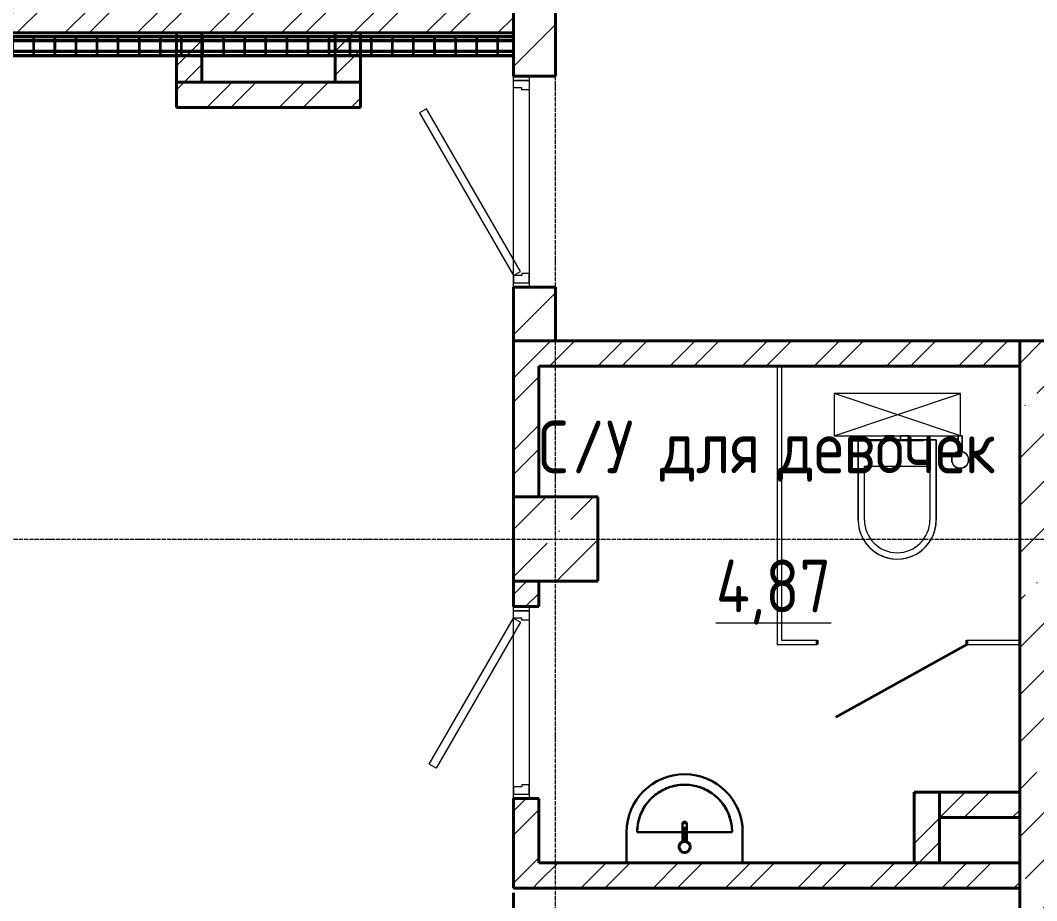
# Model space of a CAD drawing. Header units: millimetres. Extents: x 0 to 351840, y -132678 to 32417.
# Drawn here: x 306795 to 311614, y -37203 to -33028 of the extents above; entities that cross this region are included whole.
import ezdxf

# ---------------------------------------------------------------- set-up
doc = ezdxf.new("R2010")
doc.units = ezdxf.units.MM
for name, pattern in [('BI_линия_сетки', [25, 20, -2.5, 0, -2.5]), ('BI_невидимые', [5, 3, -2]), ('BI_штриховая_ш3_п1_5', [4.5, 3, -1.5])]:
    doc.linetypes.add(name, pattern=pattern)
for name, color, linetype, lineweight in [('Двери', 7, 'Continuous', 18), ('Марки помещений', 7, 'Continuous', 20), ('Несущие колонны', 7, 'Continuous', 18), ('Оси', 7, 'Continuous', 9), ('Перекрытие', 7, 'Continuous', 18), ('Сантехника', 7, 'Continuous', 9), ('Стены внутренние', 7, 'Continuous', 18), ('Стены наружные', 7, 'Continuous', 18), ('Стены несущие', 7, 'Continuous', 18), ('Узлы', 7, 'Continuous', 9)]:
    doc.layers.add(name, color=color, linetype=linetype, lineweight=lineweight)
doc.layers.add('Линии', color=7, linetype='Continuous', lineweight=9, true_color=0x00a600)
doc.layers.add('Линии разделители', color=4, linetype='BI_штриховая_ш3_п1_5', lineweight=40, true_color=0x00ffff)
doc.styles.add('GOST Common_1', font='GOST Common.ttf', dxfattribs={"width": 0.9, "height": 250})
pattern_1 = [(45, (2e-10, 1e-10), (-171.074, 171.074), []), (45, (114.05, 1e-10), (-171.074, 171.074), [])]

# ---------------------------------------------------------------- blocks, each defined once
blk = doc.blocks.new('*U76')
at = {"color": 0, "linetype": 'ByBlock', "lineweight": -2}
for p, q in [((190, 47.5), (187, 47.5)), ((2759.1, 47.5), (187, 47.5)), ((187, 42.5), (187, 47.5)), ((187, 42.5), (190, 42.5)), ((187, 22.5), (187, 27.5)), ((187.5, 42.5), (187.5, 41.5)), ((187.5, 41.5), (187.5, 40)), ((187.5, 40), (187.5, 37.5)), ((187.5, 37.5), (187.5, -37.5)), ((289.8, 47.5), (190, 47.5)), ((190, 42.5), (289.8, 42.5)), ((192.5, 41.5), (192.5, 42.5)), ((192.5, 40), (192.5, 41.5)), ((192.5, 37.5), (192.5, 40)), ((192.5, -37.5), (192.5, 37.5)), ((192.5, 27.5), (287.3, 27.5)), ((287.3, 22.5), (192.5, 22.5)), ((287.3, 42.5), (2759.1, 42.5)), ((287.3, 42.5), (287.3, 41.5)), ((287.3, 41.5), (287.3, 40)), ((287.3, 40), (287.3, 37.5)), ((287.3, 37.5), (287.3, -37.5)), ((292.3, 41.5), (292.3, 42.5)), ((292.3, 40), (292.3, 41.5)), ((292.3, 37.5), (292.3, 40)), ((292.3, -37.5), (292.3, 37.5)), ((2759.1, 27.5), (292.3, 27.5)), ((292.3, 22.5), (2759.1, 22.5)), ((387.3, 42.5), (387.3, 41.5)), ((387.3, 41.5), (387.3, 40)), ((387.3, 40), (387.3, 37.5)), ((387.3, 37.5), (387.3, -37.5)), ((392.3, 41.5), (392.3, 42.5)), ((392.3, 40), (392.3, 41.5)), ((392.3, 37.5), (392.3, 40)), ((392.3, -37.5), (392.3, 37.5)), ((487.3, 42.5), (487.3, 41.5)), ((487.3, 41.5), (487.3, 40)), ((487.3, 40), (487.3, 37.5)), ((487.3, 37.5), (487.3, -37.5)), ((492.3, 41.5), (492.3, 42.5)), ((492.3, 40), (492.3, 41.5)), ((492.3, 37.5), (492.3, 40)), ((492.3, -37.5), (492.3, 37.5)), ((587.3, 42.5), (587.3, 41.5)), ((587.3, 41.5), (587.3, 40)), ((587.3, 40), (587.3, 37.5)), ((587.3, 37.5), (587.3, -37.5)), ((592.3, 41.5), (592.3, 42.5)), ((592.3, 40), (592.3, 41.5)), ((592.3, 37.5), (592.3, 40)), ((592.3, -37.5), (592.3, 37.5)), ((687.3, 42.5), (687.3, 41.5)), ((687.3, 41.5), (687.3, 40)), ((687.3, 40), (687.3, 37.5)), ((687.3, 37.5), (687.3, -37.5)), ((692.3, 41.5), (692.3, 42.5)), ((692.3, 40), (692.3, 41.5)), ((692.3, 37.5), (692.3, 40)), ((692.3, -37.5), (692.3, 37.5)), ((787.3, 42.5), (787.3, 41.5)), ((787.3, 41.5), (787.3, 40)), ((787.3, 40), (787.3, 37.5)), ((787.3, 37.5), (787.3, -37.5)), ((792.3, 41.5), (792.3, 42.5)), ((792.3, 40), (792.3, 41.5)), ((792.3, 37.5), (792.3, 40)), ((792.3, -37.5), (792.3, 37.5)), ((887.3, 42.5), (887.3, 41.5)), ((887.3, 41.5), (887.3, 40)), ((887.3, 40), (887.3, 37.5)), ((887.3, 37.5), (887.3, -37.5)), ((892.3, 41.5), (892.3, 42.5)), ((892.3, 40), (892.3, 41.5)), ((892.3, 37.5), (892.3, 40)), ((892.3, -37.5), (892.3, 37.5)), ((987.3, 42.5), (987.3, 41.5)), ((987.3, 41.5), (987.3, 40)), ((987.3, 40), (987.3, 37.5)), ((987.3, 37.5), (987.3, -37.5)), ((992.3, 41.5), (992.3, 42.5)), ((992.3, 40), (992.3, 41.5)), ((992.3, 37.5), (992.3, 40)), ((992.3, -37.5), (992.3, 37.5)), ((1087.3, 42.5), (1087.3, 41.5)), ((1087.3, 41.5), (1087.3, 40)), ((1087.3, 40), (1087.3, 37.5)), ((1087.3, 37.5), (1087.3, -37.5)), ((1092.3, 41.5), (1092.3, 42.5)), ((1092.3, 40), (1092.3, 41.5)), ((1092.3, 37.5), (1092.3, 40)), ((1092.3, -37.5), (1092.3, 37.5)), ((1187.3, 42.5), (1187.3, 41.5)), ((1187.3, 41.5), (1187.3, 40)), ((1187.3, 40), (1187.3, 37.5)), ((1187.3, 37.5), (1187.3, -37.5)), ((1192.3, 41.5), (1192.3, 42.5)), ((1192.3, 40), (1192.3, 41.5)), ((1192.3, 37.5), (1192.3, 40)), ((1192.3, -37.5), (1192.3, 37.5)), ((1287.3, 42.5), (1287.3, 41.5)), ((1287.3, 41.5), (1287.3, 40)), ((1287.3, 40), (1287.3, 37.5)), ((1287.3, 37.5), (1287.3, -37.5)), ((1292.3, 41.5), (1292.3, 42.5)), ((1292.3, 40), (1292.3, 41.5)), ((1292.3, 37.5), (1292.3, 40)), ((1292.3, -37.5), (1292.3, 37.5)), ((1387.3, 42.5), (1387.3, 41.5)), ((1387.3, 41.5), (1387.3, 40)), ((1387.3, 40), (1387.3, 37.5)), ((1387.3, 37.5), (1387.3, -37.5)), ((1392.3, 41.5), (1392.3, 42.5)), ((1392.3, 40), (1392.3, 41.5)), ((1392.3, 37.5), (1392.3, 40)), ((1392.3, -37.5), (1392.3, 37.5)), ((1487.3, 42.5), (1487.3, 41.5)), ((1487.3, 41.5), (1487.3, 40)), ((1487.3, 40), (1487.3, 37.5)), ((1487.3, 37.5), (1487.3, -37.5)), ((1492.3, 41.5), (1492.3, 42.5)), ((1492.3, 40), (1492.3, 41.5)), ((1492.3, 37.5), (1492.3, 40)), ((1492.3, -37.5), (1492.3, 37.5)), ((1587.3, 42.5), (1587.3, 41.5)), ((1587.3, 41.5), (1587.3, 40)), ((1587.3, 40), (1587.3, 37.5)), ((1587.3, 37.5), (1587.3, -37.5)), ((1592.3, 41.5), (1592.3, 42.5)), ((1592.3, 40), (1592.3, 41.5)), ((1592.3, 37.5), (1592.3, 40)), ((1592.3, -37.5), (1592.3, 37.5)), ((1687.3, 42.5), (1687.3, 41.5)), ((1687.3, 41.5), (1687.3, 40)), ((1687.3, 40), (1687.3, 37.5)), ((1687.3, 37.5), (1687.3, -37.5)), ((1692.3, 41.5), (1692.3, 42.5)), ((1692.3, 40), (1692.3, 41.5)), ((1692.3, 37.5), (1692.3, 40)), ((1692.3, -37.5), (1692.3, 37.5)), ((1787.3, 42.5), (1787.3, 41.5)), ((1787.3, 41.5), (1787.3, 40)), ((1787.3, 40), (1787.3, 37.5)), ((1787.3, 37.5), (1787.3, -37.5)), ((1792.3, 41.5), (1792.3, 42.5)), ((1792.3, 40), (1792.3, 41.5)), ((1792.3, 37.5), (1792.3, 40)), ((1792.3, -37.5), (1792.3, 37.5)), ((1887.3, 42.5), (1887.3, 41.5)), ((1887.3, 41.5), (1887.3, 40)), ((1887.3, 40), (1887.3, 37.5)), ((1887.3, 37.5), (1887.3, -37.5)), ((1892.3, 41.5), (1892.3, 42.5)), ((1892.3, 40), (1892.3, 41.5)), ((1892.3, 37.5), (1892.3, 40)), ((1892.3, -37.5), (1892.3, 37.5)), ((1987.3, 42.5), (1987.3, 41.5)), ((1987.3, 41.5), (1987.3, 40)), ((1987.3, 40), (1987.3, 37.5)), ((1987.3, 37.5), (1987.3, -37.5)), ((1992.3, 41.5), (1992.3, 42.5)), ((1992.3, 40), (1992.3, 41.5)), ((1992.3, 37.5), (1992.3, 40)), ((1992.3, -37.5), (1992.3, 37.5)), ((2087.3, 42.5), (2087.3, 41.5)), ((2087.3, 41.5), (2087.3, 40)), ((2087.3, 40), (2087.3, 37.5)), ((2087.3, 37.5), (2087.3, -37.5)), ((2092.3, 41.5), (2092.3, 42.5)), ((2092.3, 40), (2092.3, 41.5)), ((2092.3, 37.5), (2092.3, 40)), ((2092.3, -37.5), (2092.3, 37.5)), ((2187.3, 42.5), (2187.3, 41.5)), ((2187.3, 41.5), (2187.3, 40)), ((2187.3, 40), (2187.3, 37.5)), ((2187.3, 37.5), (2187.3, -37.5)), ((2192.3, 41.5), (2192.3, 42.5)), ((2192.3, 40), (2192.3, 41.5)), ((2192.3, 37.5), (2192.3, 40)), ((2192.3, -37.5), (2192.3, 37.5)), ((2287.3, 42.5), (2287.3, 41.5)), ((2287.3, 41.5), (2287.3, 40)), ((2287.3, 40), (2287.3, 37.5)), ((2287.3, 37.5), (2287.3, -37.5)), ((2292.3, 41.5), (2292.3, 42.5)), ((2292.3, 40), (2292.3, 41.5)), ((2292.3, 37.5), (2292.3, 40)), ((2292.3, -37.5), (2292.3, 37.5)), ((2387.3, 42.5), (2387.3, 41.5)), ((2387.3, 41.5), (2387.3, 40)), ((2387.3, 40), (2387.3, 37.5)), ((2387.3, 37.5), (2387.3, -37.5)), ((2392.3, 41.5), (2392.3, 42.5)), ((2392.3, 40), (2392.3, 41.5)), ((2392.3, 37.5), (2392.3, 40)), ((2392.3, -37.5), (2392.3, 37.5)), ((2487.3, 42.5), (2487.3, 41.5)), ((2487.3, 41.5), (2487.3, 40)), ((2487.3, 40), (2487.3, 37.5)), ((2487.3, 37.5), (2487.3, -37.5)), ((2492.3, 41.5), (2492.3, 42.5)), ((2492.3, 40), (2492.3, 41.5)), ((2492.3, 37.5), (2492.3, 40)), ((2492.3, -37.5), (2492.3, 37.5)), ((2587.3, 42.5), (2587.3, 41.5)), ((2587.3, 41.5), (2587.3, 40)), ((2587.3, 40), (2587.3, 37.5)), ((2587.3, 37.5), (2587.3, -37.5)), ((2592.3, 41.5), (2592.3, 42.5)), ((2592.3, 40), (2592.3, 41.5)), ((2592.3, 37.5), (2592.3, 40)), ((2592.3, -37.5), (2592.3, 37.5)), ((2687.3, 42.5), (2687.3, 41.5)), ((2687.3, 41.5), (2687.3, 40)), ((2687.3, 40), (2687.3, 37.5)), ((2687.3, 37.5), (2687.3, -37.5)), ((2692.3, 41.5), (2692.3, 42.5)), ((2692.3, 40), (2692.3, 41.5)), ((2692.3, 37.5), (2692.3, 40)), ((2692.3, -37.5), (2692.3, 37.5)), ((2759.1, 47.5), (2756.1, 47.5)), ((2759.1, 42.5), (2759.1, 47.5)), ((2759.1, 22.5), (2759.1, 27.5)), ((187.5, -22.5), (187, -22.5)), ((187, -27.5), (187, -22.5)), ((187, -27.5), (187.5, -27.5)), ((190, -42.5), (187, -42.5)), ((187, -47.5), (187, -42.5)), ((187, -47.5), (2759.1, -47.5)), ((187, -47.5), (190, -47.5)), ((187.5, -37.5), (187.5, -40)), ((187.5, -40), (187.5, -41.5)), ((187.5, -41.5), (187.5, -42.5)), ((289.8, -42.5), (190, -42.5)), ((190, -47.5), (289.8, -47.5)), ((192.5, -22.5), (287.3, -22.5)), ((287.3, -27.5), (192.5, -27.5)), ((192.5, -40), (192.5, -37.5)), ((192.5, -41.5), (192.5, -40)), ((192.5, -42.5), (192.5, -41.5)), ((287.3, -37.5), (287.3, -40)), ((287.3, -40), (287.3, -41.5)), ((287.3, -41.5), (287.3, -42.5)), ((2759.1, -42.5), (287.3, -42.5)), ((2759.1, -22.5), (292.3, -22.5)), ((292.3, -27.5), (2759.1, -27.5)), ((292.3, -40), (292.3, -37.5)), ((292.3, -41.5), (292.3, -40)), ((292.3, -42.5), (292.3, -41.5)), ((387.3, -37.5), (387.3, -40)), ((387.3, -40), (387.3, -41.5)), ((387.3, -41.5), (387.3, -42.5)), ((392.3, -40), (392.3, -37.5)), ((392.3, -41.5), (392.3, -40)), ((392.3, -42.5), (392.3, -41.5)), ((487.3, -37.5), (487.3, -40)), ((487.3, -40), (487.3, -41.5)), ((487.3, -41.5), (487.3, -42.5)), ((492.3, -40), (492.3, -37.5)), ((492.3, -41.5), (492.3, -40)), ((492.3, -42.5), (492.3, -41.5)), ((587.3, -37.5), (587.3, -40)), ((587.3, -40), (587.3, -41.5)), ((587.3, -41.5), (587.3, -42.5)), ((592.3, -40), (592.3, -37.5)), ((592.3, -41.5), (592.3, -40)), ((592.3, -42.5), (592.3, -41.5)), ((687.3, -37.5), (687.3, -40)), ((687.3, -40), (687.3, -41.5)), ((687.3, -41.5), (687.3, -42.5)), ((692.3, -40), (692.3, -37.5)), ((692.3, -41.5), (692.3, -40)), ((692.3, -42.5), (692.3, -41.5)), ((787.3, -37.5), (787.3, -40)), ((787.3, -40), (787.3, -41.5)), ((787.3, -41.5), (787.3, -42.5)), ((792.3, -40), (792.3, -37.5)), ((792.3, -41.5), (792.3, -40)), ((792.3, -42.5), (792.3, -41.5)), ((887.3, -37.5), (887.3, -40)), ((887.3, -40), (887.3, -41.5)), ((887.3, -41.5), (887.3, -42.5)), ((892.3, -40), (892.3, -37.5)), ((892.3, -41.5), (892.3, -40)), ((892.3, -42.5), (892.3, -41.5)), ((987.3, -37.5), (987.3, -40)), ((987.3, -40), (987.3, -41.5)), ((987.3, -41.5), (987.3, -42.5)), ((992.3, -40), (992.3, -37.5)), ((992.3, -41.5), (992.3, -40)), ((992.3, -42.5), (992.3, -41.5)), ((1087.3, -37.5), (1087.3, -40)), ((1087.3, -40), (1087.3, -41.5)), ((1087.3, -41.5), (1087.3, -42.5)), ((1092.3, -40), (1092.3, -37.5)), ((1092.3, -41.5), (1092.3, -40)), ((1092.3, -42.5), (1092.3, -41.5)), ((1187.3, -37.5), (1187.3, -40)), ((1187.3, -40), (1187.3, -41.5)), ((1187.3, -41.5), (1187.3, -42.5)), ((1192.3, -40), (1192.3, -37.5)), ((1192.3, -41.5), (1192.3, -40)), ((1192.3, -42.5), (1192.3, -41.5)), ((1287.3, -37.5), (1287.3, -40)), ((1287.3, -40), (1287.3, -41.5)), ((1287.3, -41.5), (1287.3, -42.5)), ((1292.3, -40), (1292.3, -37.5)), ((1292.3, -41.5), (1292.3, -40)), ((1292.3, -42.5), (1292.3, -41.5)), ((1387.3, -37.5), (1387.3, -40)), ((1387.3, -40), (1387.3, -41.5)), ((1387.3, -41.5), (1387.3, -42.5)), ((1392.3, -40), (1392.3, -37.5)), ((1392.3, -41.5), (1392.3, -40)), ((1392.3, -42.5), (1392.3, -41.5)), ((1487.3, -37.5), (1487.3, -40)), ((1487.3, -40), (1487.3, -41.5)), ((1487.3, -41.5), (1487.3, -42.5)), ((1492.3, -40), (1492.3, -37.5)), ((1492.3, -41.5), (1492.3, -40)), ((1492.3, -42.5), (1492.3, -41.5)), ((1587.3, -37.5), (1587.3, -40)), ((1587.3, -40), (1587.3, -41.5)), ((1587.3, -41.5), (1587.3, -42.5)), ((1592.3, -40), (1592.3, -37.5)), ((1592.3, -41.5), (1592.3, -40)), ((1592.3, -42.5), (1592.3, -41.5)), ((1687.3, -37.5), (1687.3, -40)), ((1687.3, -40), (1687.3, -41.5)), ((1687.3, -41.5), (1687.3, -42.5)), ((1692.3, -40), (1692.3, -37.5)), ((1692.3, -41.5), (1692.3, -40)), ((1692.3, -42.5), (1692.3, -41.5)), ((1787.3, -37.5), (1787.3, -40)), ((1787.3, -40), (1787.3, -41.5)), ((1787.3, -41.5), (1787.3, -42.5)), ((1792.3, -40), (1792.3, -37.5)), ((1792.3, -41.5), (1792.3, -40)), ((1792.3, -42.5), (1792.3, -41.5)), ((1887.3, -37.5), (1887.3, -40)), ((1887.3, -40), (1887.3, -41.5)), ((1887.3, -41.5), (1887.3, -42.5)), ((1892.3, -40), (1892.3, -37.5)), ((1892.3, -41.5), (1892.3, -40)), ((1892.3, -42.5), (1892.3, -41.5)), ((1987.3, -37.5), (1987.3, -40)), ((1987.3, -40), (1987.3, -41.5)), ((1987.3, -41.5), (1987.3, -42.5)), ((1992.3, -40), (1992.3, -37.5)), ((1992.3, -41.5), (1992.3, -40)), ((1992.3, -42.5), (1992.3, -41.5)), ((2087.3, -37.5), (2087.3, -40)), ((2087.3, -40), (2087.3, -41.5)), ((2087.3, -41.5), (2087.3, -42.5)), ((2092.3, -40), (2092.3, -37.5)), ((2092.3, -41.5), (2092.3, -40)), ((2092.3, -42.5), (2092.3, -41.5)), ((2187.3, -37.5), (2187.3, -40)), ((2187.3, -40), (2187.3, -41.5)), ((2187.3, -41.5), (2187.3, -42.5)), ((2192.3, -40), (2192.3, -37.5)), ((2192.3, -41.5), (2192.3, -40)), ((2192.3, -42.5), (2192.3, -41.5)), ((2287.3, -37.5), (2287.3, -40)), ((2287.3, -40), (2287.3, -41.5)), ((2287.3, -41.5), (2287.3, -42.5)), ((2292.3, -40), (2292.3, -37.5)), ((2292.3, -41.5), (2292.3, -40)), ((2292.3, -42.5), (2292.3, -41.5)), ((2387.3, -37.5), (2387.3, -40)), ((2387.3, -40), (2387.3, -41.5)), ((2387.3, -41.5), (2387.3, -42.5)), ((2392.3, -40), (2392.3, -37.5)), ((2392.3, -41.5), (2392.3, -40)), ((2392.3, -42.5), (2392.3, -41.5)), ((2487.3, -37.5), (2487.3, -40)), ((2487.3, -40), (2487.3, -41.5)), ((2487.3, -41.5), (2487.3, -42.5)), ((2492.3, -40), (2492.3, -37.5)), ((2492.3, -41.5), (2492.3, -40)), ((2492.3, -42.5), (2492.3, -41.5)), ((2587.3, -37.5), (2587.3, -40)), ((2587.3, -40), (2587.3, -41.5)), ((2587.3, -41.5), (2587.3, -42.5)), ((2592.3, -40), (2592.3, -37.5)), ((2592.3, -41.5), (2592.3, -40)), ((2592.3, -42.5), (2592.3, -41.5)), ((2687.3, -37.5), (2687.3, -40)), ((2687.3, -40), (2687.3, -41.5)), ((2687.3, -41.5), (2687.3, -42.5)), ((2692.3, -40), (2692.3, -37.5)), ((2692.3, -41.5), (2692.3, -40)), ((2692.3, -42.5), (2692.3, -41.5)), ((2756.1, -47.5), (2759.1, -47.5)), ((2759.1, -27.5), (2759.1, -22.5)), ((2759.1, -47.5), (2759.1, -42.5))]:
    blk.add_line(p, q, dxfattribs=at)
for centre, start, end in [((190, 40), 180, 0), ((289.8, 40), 180, 0), ((389.8, 40), 180, 0), ((489.8, 40), 180, 0), ((589.8, 40), 180, 0), ((689.8, 40), 180, 0), ((789.8, 40), 180, 0), ((889.8, 40), 180, 0), ((989.8, 40), 180, 0), ((1089.8, 40), 180, 0), ((1189.8, 40), 180, 0), ((1289.8, 40), 180, 0), ((1389.8, 40), 180, 0), ((1489.8, 40), 180, 0), ((1589.8, 40), 180, 0), ((1689.8, 40), 180, 0), ((1789.8, 40), 180, 0), ((1889.8, 40), 180, 0), ((1989.8, 40), 180, 0), ((2089.8, 40), 180, 0), ((2189.8, 40), 180, 0), ((2289.8, 40), 180, 0), ((2389.8, 40), 180, 0), ((2489.8, 40), 180, 0), ((2589.8, 40), 180, 0), ((2689.8, 40), 180, 0), ((190, -40), 0, 180), ((289.8, -40), 0, 180), ((389.8, -40), 0, 180), ((489.8, -40), 0, 180), ((589.8, -40), 0, 180), ((689.8, -40), 0, 180), ((789.8, -40), 0, 180), ((889.8, -40), 0, 180), ((989.8, -40), 0, 180), ((1089.8, -40), 0, 180), ((1189.8, -40), 0, 180), ((1289.8, -40), 0, 180), ((1389.8, -40), 0, 180), ((1489.8, -40), 0, 180), ((1589.8, -40), 0, 180), ((1689.8, -40), 0, 180), ((1789.8, -40), 0, 180), ((1889.8, -40), 0, 180), ((1989.8, -40), 0, 180), ((2089.8, -40), 0, 180), ((2189.8, -40), 0, 180), ((2289.8, -40), 0, 180), ((2389.8, -40), 0, 180), ((2489.8, -40), 0, 180), ((2589.8, -40), 0, 180), ((2689.8, -40), 0, 180)]:
    blk.add_arc(centre, 2.5, start, end, dxfattribs=at)
blk = doc.blocks.new('_временные_конструкции_колонны_монолитные_прямоугольная - _временная_конструкция_колонна_400x400-V16-01 Этаж__0_000___Отделочный_')
at = {"layer": 'Несущие колонны', "lineweight": 9}
h = blk.add_hatch(dxfattribs=at)
h.set_pattern_fill('FP_18', color=9, style=0, pattern_type=2)
h.set_pattern_definition([(45, (-9900, -13900), (84.1895, 308.696), [396.875, -79.375, 3.353, -76.022])])
h.paths.add_polyline_path([(200, -200), (200, 200), (-200, 200), (-200, -200)])
at = {"layer": 'Несущие колонны', "color": 9, "lineweight": 40}
for p, q in [((200, 200), (-200, 200)), ((-200, 200), (-200, -200)), ((200, -200), (200, 200)), ((-200, -200), (200, -200))]:
    blk.add_line(p, q, dxfattribs=at)
blk = doc.blocks.new('_Двери_Металлические_Однопольная_Техническая_1_3_4_8 - _дверь_ДМВ_2200-1010_П Д-4-5651566-01 Этаж__0_000___Отделочный_')
at = {"layer": 'Двери', "color": 9, "lineweight": 9}
for p, q in [((450.8, 545), (-320, 100)), ((470, 511.7), (450.8, 545)), ((-300.8, 66.7), (470, 511.7)), ((-355, 100), (-355, 25)), ((-320, 100), (-355, 100)), ((-320, 100), (-300.8, 66.7)), ((-320, 60), (-320, 100)), ((570, 100), (605, 100)), ((570, 60), (570, 100)), ((605, 100), (605, 25)), ((-310, 60), (-320, 60)), ((-310, 25), (-310, 60)), ((560, 60), (570, 60)), ((560, 25), (560, 60)), ((-355, 25), (-310, 25)), ((605, 25), (560, 25))]:
    blk.add_line(p, q, dxfattribs=at)
at = {"layer": 'Двери', "color": 9, "linetype": 'BI_невидимые', "lineweight": 9}
for p, q in [((-375, 25), (-375, 100)), ((-375, 100), (-355, 100)), ((-375, 25), (-375, 100)), ((-375, 100), (-355, 100)), ((-355, 100), (-355, 25)), ((-355, 100), (-355, 25)), ((605, 25), (605, 100)), ((605, 100), (625, 100)), ((605, 25), (605, 100)), ((605, 100), (625, 100)), ((625, 100), (625, 25)), ((625, 100), (625, 25)), ((-355, 25), (-375, 25)), ((-355, 25), (-375, 25)), ((625, 25), (605, 25)), ((625, 25), (605, 25))]:
    blk.add_line(p, q, dxfattribs=at)
blk = doc.blocks.new('_сантехника_2D_унитаз с инсталляцией - _сантехника_2D_унитаз с инсталляцией-5727818-01 Этаж__0_000___Отделочный_')
at = {"layer": 'Сантехника', "color": 9}
for p, q in [((300, 200), (-300, 200)), ((-300, 200), (-300, 0)), ((300, 200), (-300, 0)), ((-300, 200), (300, 0)), ((-15.3, 219.6), (-56.3, 219.6)), ((-56.3, 219.6), (-56.3, 200)), ((-56.3, 200), (-15.3, 200)), ((-15.3, 200), (-15.3, 219.6)), ((57.7, 219.6), (16.7, 219.6)), ((16.7, 219.6), (16.7, 200)), ((16.7, 200), (57.7, 200)), ((57.7, 200), (57.7, 219.6)), ((300, 0), (300, 200)), ((-300, 0), (300, 0))]:
    blk.add_line(p, q, dxfattribs=at)
at = {"layer": 'Узлы', "color": 9}
for p, q in [((-184.3, 219.6), (-184.3, 599.8)), ((-184.3, 599.8), (-184.3, 219.6)), ((-154.2, 344.5), (-154.2, 599.7)), ((155.9, 599.7), (155.9, 344.5)), ((185.9, 599.8), (185.9, 219.6)), ((185.9, 219.6), (185.9, 599.8)), ((155.9, 344.5), (-154.2, 344.5)), ((-307.7, 275.8), (-307.7, 200)), ((-307.7, 200), (-307.7, 274.5)), ((-307.7, 274.5), (-287.8, 274.5)), ((-287.8, 200), (-287.8, 275.7)), ((-287.8, 274.5), (-287.8, 200)), ((-307.7, 200), (-287.8, 200)), ((185.9, 219.6), (-184.3, 219.6)), ((-184.3, 219.6), (185.9, 219.6)), ((-122.3, 224.8), (123.7, 224.8)), ((-122.3, 219.6), (-122.3, 224.8)), ((-56.3, 219.6), (-56.3, 200)), ((-15.3, 219.6), (-15.3, 200)), ((16.7, 219.6), (16.7, 200)), ((57.7, 219.6), (57.7, 200)), ((123.7, 224.8), (123.7, 219.6))]:
    blk.add_line(p, q, dxfattribs=at)
blk.add_circle((-297.7, 314.5), 40, dxfattribs=at)
for centre, radius, start, end in [((0.8, 599.8), 185.1, 0, 180), ((0.8, 599.8), 185.1, 360, 180), ((0.9, 599.7), 155.1, 0, 180), ((-297.7, 314.5), 40, 284.3723, 255.4859)]:
    blk.add_arc(centre, radius, start, end, dxfattribs=at)
blk = doc.blocks.new('ADSK_Умывальник_Полукруглый_Керамический_ГОСТ30493-96 - 2-ой величины-5720892-01 Этаж__0_000___Отделочный_')
at = {"layer": 'Сантехника', "color": 9, "lineweight": 30}
for p, q in [((10236.5, 12510), (10236.5, 12365)), ((10501.6, 12510), (10286.5, 12510)), ((10736.5, 12510), (10521.4, 12510)), ((10786.5, 12365), (10786.5, 12510))]:
    blk.add_line(p, q, dxfattribs=at)
at = {"layer": 'Сантехника', "color": 9, "lineweight": 30, "flags": 128}
blk.add_lwpolyline([(10736.5, 12510), (10736.3, 12519), (10735.8, 12528), (10734.9, 12536.9), (10733.6, 12545.8), (10732, 12554.7), (10730.1, 12563.5), (10727.7, 12572.2), (10725.1, 12580.8), (10722.1, 12589.3), (10718.7, 12597.6), (10715.1, 12605.8), (10711.1, 12613.9), (10706.8, 12621.8), (10702.1, 12629.5), (10697.2, 12637), (10692, 12644.4), (10686.5, 12651.5), (10680.7, 12658.4), (10674.6, 12665), (10668.3, 12671.4), (10661.7, 12677.5), (10654.9, 12683.4), (10647.8, 12689), (10640.5, 12694.3), (10633.1, 12699.3), (10625.4, 12704), (10617.5, 12708.4), (10609.5, 12712.5), (10601.4, 12716.3), (10593, 12719.7), (10584.6, 12722.8), (10576, 12725.6), (10567.3, 12728), (10558.6, 12730), (10549.7, 12731.7), (10540.8, 12733.1), (10531.9, 12734.1), (10522.9, 12734.7), (10513.9, 12735), (10504.9, 12734.9), (10495.9, 12734.5), (10487, 12733.7), (10478.1, 12732.5), (10469.2, 12731), (10460.4, 12729.1), (10451.7, 12726.9), (10443, 12724.3), (10434.5, 12721.4), (10426.1, 12718.2), (10417.9, 12714.6), (10409.8, 12710.7), (10401.8, 12706.5), (10394, 12701.9), (10386.5, 12697.1), (10379.1, 12691.9), (10371.9, 12686.5), (10365, 12680.7), (10358.3, 12674.8), (10351.8, 12668.5), (10345.6, 12662), (10339.6, 12655.2), (10334, 12648.2), (10328.6, 12641), (10323.5, 12633.6), (10318.7, 12626), (10314.2, 12618.2), (10310, 12610.2), (10306.2, 12602.1), (10302.7, 12593.8), (10299.5, 12585.4), (10296.7, 12576.8), (10294.2, 12568.2), (10292, 12559.5), (10290.2, 12550.6), (10288.8, 12541.8), (10287.7, 12532.8), (10286.9, 12523.8), (10286.6, 12514.9), (10286.5, 12510)], dxfattribs=at)
at = {"layer": 'Сантехника', "color": 9, "lineweight": 30}
for radius in [275, 225]:
    blk.add_arc((10511.5, 12510), radius, 0, 180, dxfattribs=at)
blk = doc.blocks.new('ADSK_Смеситель_ГОСТ25809-96 - Для умывальника_Однорукояточный-5720882-01 Этаж__0_000___Отделочный_')
at = {"layer": 'Сантехника', "color": 9, "lineweight": 30}
for p, q in [((10501.5, 12550), (10501.5, 12546.1)), ((10501.5, 12546.1), (10501.5, 12523.4)), ((10505.5, 12531), (10505.5, 12510.3)), ((10506.5, 12531), (10505.5, 12531)), ((10506.5, 12531), (10505.5, 12531)), ((10506.5, 12531), (10516.5, 12531)), ((10517.5, 12531), (10516.5, 12531)), ((10517.5, 12531), (10516.5, 12531)), ((10517.5, 12510.3), (10517.5, 12531)), ((10521.5, 12546.1), (10521.5, 12550)), ((10521.5, 12523.4), (10521.5, 12546.1)), ((10501.5, 12523.4), (10501.5, 12465.2)), ((10505.5, 12510.3), (10505.5, 12464.6)), ((10516.5, 12510.2), (10506.5, 12510.2)), ((10517.5, 12464.6), (10517.5, 12510.3)), ((10521.5, 12465.2), (10521.5, 12523.4))]:
    blk.add_line(p, q, dxfattribs=at)
for radius, start, end in [(27.5, 101.0769, 180), (27.5, 161.9777, 180), (27.5, 180, 198.0223), (27.5, 180, 0), (27.5, 143.3128, 156.6887), (24.5, 0, 180), (24.5, 180, 0), (27.5, 101.9774, 135), (24.5, 100.2298, 105), (24.5, 100.2298, 105), (24.5, 75, 79.7702), (24.5, 75, 79.7702), (27.5, 0, 78.9224), (27.5, 45, 78.0233), (27.5, 23.3122, 36.6881), (27.5, 0, 18.0231), (27.5, 341.9769, 0), (27.5, 205.6773, 216.6872), (27.5, 225, 258.0226), (27.5, 263.3116, 276.6875), (27.5, 281.9767, 315), (27.5, 323.3119, 334.3227)]:
    blk.add_arc((10511.5, 12440), radius, start, end, dxfattribs=at)
for start_param, end_param in [(1.570796, 3.141593), (0, 1.570796)]:
    blk.add_ellipse((10511.5, 12550), major_axis=(10, 0), ratio=0.965926, start_param=start_param, end_param=end_param, dxfattribs=at)
for points, knots in [([(10501.5, 12546.1), (10501.5, 12546.3), (10501.5, 12546.6), (10501.6, 12547), (10501.7, 12547.5), (10501.8, 12547.9), (10502, 12548.4), (10502.3, 12548.8), (10502.5, 12549.2), (10502.8, 12549.7), (10503.2, 12550.1), (10503.7, 12550.6), (10504.3, 12551), (10504.9, 12551.4), (10505.6, 12551.8), (10506.5, 12552.3), (10507.7, 12552.7), (10509.3, 12553.1), (10510.6, 12553.2), (10511.5, 12553.2)], [0.5, 0.5, 0.5, 0.5, 0.5208333, 0.5416667, 0.5625, 0.5833333, 0.6041667, 0.625, 0.6458333, 0.6666667, 0.6875, 0.7083333, 0.75, 0.7708333, 0.7916667, 0.8333333, 0.875, 0.9166667, 1, 1, 1, 1]), ([(10511.5, 12553.2), (10512.4, 12553.2), (10513.7, 12553.1), (10515.3, 12552.7), (10516.5, 12552.3), (10517.4, 12551.8), (10518.1, 12551.4), (10518.7, 12551), (10519.5, 12550.4), (10520.1, 12549.8), (10520.5, 12549.2), (10520.7, 12548.8), (10521, 12548.4), (10521.2, 12547.9), (10521.3, 12547.5), (10521.4, 12547), (10521.5, 12546.6), (10521.5, 12546.3), (10521.5, 12546.1)], [0, 0, 0, 0, 0.0833333, 0.125, 0.1666667, 0.2083333, 0.2291667, 0.25, 0.2916667, 0.3333333, 0.3541667, 0.375, 0.3958333, 0.4166667, 0.4375, 0.4583333, 0.4791667, 0.5, 0.5, 0.5, 0.5]), ([(10505.5, 12510.3), (10505.5, 12510.3), (10505.5, 12510.2), (10505.6, 12510.2), (10505.8, 12510.2), (10506.1, 12510.2), (10506.3, 12510.2), (10506.5, 12510.2)], [0, 0, 0, 0, 0.166667, 0.333333, 0.5, 0.666667, 1, 1, 1, 1]), ([(10516.5, 12519.7), (10518, 12520.1), (10519.9, 12520.9), (10521.3, 12522.3), (10521.5, 12523), (10521.5, 12523.4)], [0.1666667, 0.1666667, 0.1666667, 0.1666667, 0.3333333, 0.4166667, 0.5, 0.5, 0.5, 0.5]), ([(10517.5, 12510.7), (10517.5, 12510.7), (10517.5, 12510.7), (10517.4, 12510.7), (10517.2, 12510.8), (10516.9, 12510.8), (10516.7, 12510.8), (10516.5, 12510.8)], [0, 0, 0, 0, 0.166667, 0.333333, 0.5, 0.666667, 1, 1, 1, 1]), ([(10507, 12464.1), (10506.7, 12464), (10506.2, 12463.9), (10505.6, 12463.8), (10505.2, 12463.7), (10505, 12463.6), (10504.9, 12463.6)], [0.13888889, 0.13888889, 0.13888889, 0.13888889, 0.16666667, 0.19444444, 0.20833333, 0.22222222, 0.22222222, 0.22222222, 0.22222222]), ([(10518.2, 12463.6), (10518.1, 12463.6), (10518, 12463.6), (10517.6, 12463.7), (10517, 12463.9), (10516.3, 12464), (10516, 12464.1)], [0.77430556, 0.77430556, 0.77430556, 0.77430556, 0.78298611, 0.79166667, 0.82638889, 0.86111111, 0.86111111, 0.86111111, 0.86111111])]:
    blk.add_open_spline(points, degree=3, knots=knots, dxfattribs=at)
for points in [[(10501.5, 12523.4), (10501.5, 12523), (10501.7, 12522.3), (10502.7, 12521.2), (10504.3, 12520.3), (10505.7, 12519.9), (10506.5, 12519.7)], [(10506.5, 12510.8), (10506.3, 12510.8), (10506, 12510.8), (10505.6, 12510.7), (10505.5, 12510.7), (10505.5, 12510.7)], [(10516.5, 12510.2), (10516.7, 12510.2), (10517, 12510.2), (10517.4, 12510.2), (10517.5, 12510.2), (10517.5, 12510.3)], [(10505.5, 12465), (10505.5, 12465), (10505.5, 12465), (10505.5, 12465)], [(10506.5, 12464.7), (10506.4, 12464.7), (10506.2, 12464.7), (10506, 12464.6), (10505.8, 12464.6), (10505.6, 12464.6), (10505.6, 12464.6), (10505.5, 12464.6)], [(10516.5, 12464.7), (10514.8, 12465), (10511.5, 12465.4), (10508.2, 12465), (10506.5, 12464.7)], [(10517.5, 12464.6), (10517.4, 12464.6), (10517.4, 12464.6), (10517.2, 12464.6), (10517, 12464.6), (10516.8, 12464.7), (10516.6, 12464.7), (10516.5, 12464.7)], [(10517.4, 12465.1), (10517.4, 12465.1), (10517.5, 12465), (10517.5, 12465), (10517.5, 12465)]]:
    blk.add_open_spline(points, degree=3, dxfattribs=at)
blk = doc.blocks.new('_Двери_Металлические_Однопольная_Техническая_1_3_4_8 - _дверь_ДМВ_2200-910_Л Д-7_-7405914-01 Этаж__0_000___Отделочный_')
at = {"layer": 'Двери', "color": 9, "lineweight": 9}
for p, q in [((-187, 426.7), (-167.8, 460)), ((-167.8, 460), (525, 60)), ((505.8, 26.7), (-187, 426.7)), ((-275, 60), (-310, 60)), ((-310, 60), (-310, -15)), ((-275, 20), (-275, 60)), ((525, 60), (505.8, 26.7)), ((525, 60), (560, 60)), ((525, 20), (525, 60)), ((560, 60), (560, -15)), ((-265, 20), (-275, 20)), ((-265, -15), (-265, 20)), ((515, 20), (525, 20)), ((515, -15), (515, 20)), ((-310, -15), (-265, -15)), ((560, -15), (515, -15))]:
    blk.add_line(p, q, dxfattribs=at)
at = {"layer": 'Двери', "color": 9, "linetype": 'BI_невидимые', "lineweight": 9}
for p, q in [((-330, -15), (-330, 60)), ((-330, 60), (-310, 60)), ((-330, -15), (-330, 60)), ((-330, 60), (-310, 60)), ((-310, 60), (-310, -15)), ((-310, 60), (-310, -15)), ((560, -15), (560, 60)), ((560, 60), (580, 60)), ((560, -15), (560, 60)), ((560, 60), (580, 60)), ((580, 60), (580, -15)), ((580, 60), (580, -15)), ((-310, -15), (-330, -15)), ((-310, -15), (-330, -15)), ((580, -15), (560, -15)), ((580, -15), (560, -15))]:
    blk.add_line(p, q, dxfattribs=at)
blk = doc.blocks.new('A$C13a22a9d')
at = {"layer": 'Стены внутренние', "lineweight": 9}
h = blk.add_hatch(dxfattribs=at)
h.set_pattern_fill('FP_35', color=9, style=0, pattern_type=2)
h.set_pattern_definition([(0, (2e-10, 1e-10), (1625.6, 406.4), [67.056, -1152.144, 67.056, -1152.144, -6502.4]), (0, (2e-10, 1e-10), (1625.6, 406.4), [-2438.4, 67.056, -2371.344, 67.056, -1152.144, -2844.8]), (0, (2e-10, 1e-10), (1625.6, 406.4), [-6096, 67.056, -745.744, 67.056, -1964.944]), (120, (609.6, 203.2), (-1164.753, 1204.611), [67.056, -1152.144, 67.056, -1152.144, -6502.4]), (120, (609.6, 203.2), (-1164.753, 1204.611), [-2438.4, 67.056, -2371.344, 67.056, -1152.144, -2844.8]), (120, (609.6, 203.2), (-1164.753, 1204.611), [-6096, 67.056, -745.744, 67.056, -1964.944]), (240, (812.8, 1016), (-460.847, -1611.011), [67.056, -1152.144, 67.056, -1152.144, -6502.4]), (240, (812.8, 1016), (-460.847, -1611.011), [-2438.4, 67.056, -2371.344, 67.056, -1152.144, -2844.8]), (240, (812.8, 1016), (-460.847, -1611.011), [-6096, 67.056, -745.744, 67.056, -1964.944])])
h.paths.add_polyline_path([(9700, 14840), (9900, 14840), (9900, 15095), (9700, 15095)])
h.paths.add_polyline_path([(9900, 16095), (9900, 19700), (9700, 19700), (9700, 16095)])
h = blk.add_hatch(dxfattribs=at)
h.set_pattern_fill('FP_36', color=9, style=0, pattern_type=2)
h.set_pattern_definition([(45, (2e-10, 1e-10), (-212.132, 212.132), [])])
h.paths.add_polyline_path([(9700, 14840), (9900, 14840), (9900, 15095), (9700, 15095)])
h.paths.add_polyline_path([(9900, 16095), (9900, 19700), (9700, 19700), (9700, 16095)])
h = blk.add_hatch(dxfattribs=at)
h.set_pattern_fill('FP_42', color=9, style=0, pattern_type=2)
h.set_pattern_definition(pattern_1)
h.paths.add_polyline_path([(9700, 16300), (9700, 16420), (7164, 16420), (7164, 16300), (9671.1, 16300)])
h.paths.add_polyline_path([(4904, 16300), (6164, 16300), (6164, 16420), (50, 16420), (50, 16300), (2304.4, 16300)])
h = blk.add_hatch(dxfattribs=at)
h.set_pattern_fill('FP_42', color=9, style=0, pattern_type=2)
h.set_pattern_definition(pattern_1)
h.paths.add_polyline_path([(8102.5, 16066.7), (8222.5, 16066.7), (8222.5, 16300), (8102.5, 16300)])
h = blk.add_hatch(dxfattribs=at)
h.set_pattern_fill('FP_42', color=9, style=0, pattern_type=2)
h.set_pattern_definition(pattern_1)
h.paths.add_polyline_path([(8855.4, 16066.7), (8975.4, 16066.7), (8975.4, 16300), (8855.4, 16300)])
h = blk.add_hatch(dxfattribs=at)
h.set_pattern_fill('FP_42', color=9, style=0, pattern_type=2)
h.set_pattern_definition(pattern_1)
h.paths.add_polyline_path([(8975.4, 15946.7), (8975.4, 16066.7), (8102.5, 16066.7), (8102.5, 15946.7)])
h = blk.add_hatch(dxfattribs=at)
h.set_pattern_fill('FP_42', color=9, style=0, pattern_type=2)
h.set_pattern_definition(pattern_1)
h.paths.add_polyline_path([(9820, 14100), (9820, 14840), (9700, 14840), (9700, 14100)])
h = blk.add_hatch(dxfattribs=at)
h.set_pattern_fill('FP_42', color=9, style=0, pattern_type=2)
h.set_pattern_definition(pattern_1)
h.paths.add_polyline_path([(9820, 14720), (12100, 14720), (12100, 14840), (9820, 14840)])
h = blk.add_hatch(dxfattribs=at)
h.set_pattern_fill('FP_42', color=9, style=0, pattern_type=2)
h.set_pattern_definition(pattern_1)
h.paths.add_polyline_path([(9820, 12245), (9820, 12670), (9700, 12670), (9700, 12245)])
h.paths.add_polyline_path([(9700, 13580), (9820, 13580), (9820, 13700), (9700, 13700)])
h = blk.add_hatch(dxfattribs=at)
h.set_pattern_fill('FP_42', color=9, style=0, pattern_type=2)
h.set_pattern_definition(pattern_1)
h.paths.add_polyline_path([(11599.9, 12365), (11719.9, 12365), (11719.9, 12699.1), (11599.9, 12699.1)])
h = blk.add_hatch(dxfattribs=at)
h.set_pattern_fill('FP_42', color=9, style=0, pattern_type=2)
h.set_pattern_definition(pattern_1)
h.paths.add_polyline_path([(12100, 12579.1), (12100, 12699.1), (11719.9, 12699.1), (11719.9, 12579.1)])
h = blk.add_hatch(dxfattribs=at)
h.set_pattern_fill('FP_42', color=9, style=0, pattern_type=2)
h.set_pattern_definition(pattern_1)
h.paths.add_polyline_path([(12100, 12245), (12100, 12365), (9820, 12365), (9820, 12245), (11512.7, 12245)])
at = {"layer": 'Стены наружные', "lineweight": 9}
h = blk.add_hatch(dxfattribs=at)
h.set_pattern_fill('FP_34', color=9, style=0, pattern_type=2)
h.set_pattern_definition([(45, (2e-10, 1e-10), (-224.5064, 224.5064), []), (45, (224.5, 1e-10), (-224.5064, 224.5064), [396.875, -79.375, 3.353, -76.022])])
h.paths.add_polyline_path([(12300, 7700), (12300, 14840), (12100, 14840), (12100, 7700)])
at = {"layer": 'Линии', "color": 9}
for p, q in [((10950, 14720), (10950, 13400)), ((10970, 14720), (10970, 13420)), ((10950, 13400), (11140, 13400)), ((10970, 13420), (11140, 13420)), ((11850, 13420), (12100, 13420)), ((11850, 13400), (12100, 13400))]:
    blk.add_line(p, q, dxfattribs=at)
at = {"layer": 'Линии', "color": 9, "lineweight": 40}
for p, q in [((11140, 13420), (11140, 13400)), ((11850, 13400), (11229, 13055.8)), ((11850, 13420), (11850, 13400))]:
    blk.add_line(p, q, dxfattribs=at)
at = {"layer": 'Линии разделители', "color": 9}
blk.add_line((9700, 12222), (9700, 8100), dxfattribs=at)
at = {"layer": 'Оси', "color": 9, "linetype": 'BI_линия_сетки'}
for p, q in [((9900, -3627.3), (9900, 29372.3)), ((-4869.1, 13900), (49050, 13900))]:
    blk.add_line(p, q, dxfattribs=at)
at = {"layer": 'Перекрытие', "color": 9, "lineweight": 9}
for p, q in [((9700, 15095), (9700, 16095)), ((9775, 16095), (9775, 15095)), ((9700, 12670), (9700, 13580)), ((9775, 13580), (9775, 12670))]:
    blk.add_line(p, q, dxfattribs=at)
at = {"layer": 'Стены несущие', "color": 9, "lineweight": 40}
for p, q in [((9900, 16095), (9900, 19700)), ((9700, 18135), (9700, 16095)), ((7164, 16300), (9700, 16300)), ((8102.5, 16300), (8102.5, 15946.7)), ((8222.5, 16066.7), (8222.5, 16300)), ((8855.4, 16300), (8855.4, 16066.7)), ((8975.4, 15946.7), (8975.4, 16300)), ((9700, 16095), (9900, 16095)), ((8102.5, 16066.7), (8975.4, 16066.7)), ((8102.5, 15946.7), (8975.4, 15946.7)), ((9700, 15095), (9700, 14100)), ((9900, 15095), (9700, 15095)), ((9900, 14840), (9900, 15095)), ((9700, 14840), (9900, 14840)), ((15700, 14840), (9900, 14840)), ((12100, 14720), (12100, 14840)), ((9820, 14100), (9820, 14720)), ((9820, 14720), (12100, 14720)), ((12100, 14720), (12100, 11193.8)), ((9700, 13700), (9700, 13580)), ((9820, 13580), (9820, 13700)), ((9700, 13580), (9820, 13580)), ((12100, 12699.1), (11599.9, 12699.1)), ((11599.9, 12699.1), (11599.9, 12365)), ((11719.9, 12365), (11719.9, 12699.1)), ((9700, 12670), (9700, 12245)), ((9820, 12670), (9700, 12670)), ((9820, 12365), (9820, 12670)), ((11719.9, 12579.1), (12100, 12579.1)), ((12100, 12365), (9820, 12365)), ((9700, 12245), (12100, 12245))]:
    blk.add_line(p, q, dxfattribs=at)
at = {"layer": 'Двери', "color": 9}
for name, p, rotation in [('_Двери_Металлические_Однопольная_Техническая_1_3_4_8 - _дверь_ДМВ_2200-1010_П Д-4-5651566-01 Этаж__0_000___Отделочный_', (9800, 15470), 89.99999999999993), ('_Двери_Металлические_Однопольная_Техническая_1_3_4_8 - _дверь_ДМВ_2200-910_Л Д-7_-7405914-01 Этаж__0_000___Отделочный_', (9760, 13000), 89.99999999999991)]:
    blk.add_blockref(name, p, dxfattribs=dict(at, rotation=rotation))
at = {"layer": 'Несущие колонны', "color": 9}
blk.add_blockref('_временные_конструкции_колонны_монолитные_прямоугольная - _временная_конструкция_колонна_400x400-V16-01 Этаж__0_000___Отделочный_', (9900, 13900), dxfattribs=at)
at = {"layer": 'Сантехника', "color": 9, "rotation": 180}
blk.add_blockref('_сантехника_2D_унитаз с инсталляцией - _сантехника_2D_унитаз с инсталляцией-5727818-01 Этаж__0_000___Отделочный_', (11520, 14590), dxfattribs=at)
at = {"layer": 'Сантехника', "color": 9}
for name in ['ADSK_Умывальник_Полукруглый_Керамический_ГОСТ30493-96 - 2-ой величины-5720892-01 Этаж__0_000___Отделочный_', 'ADSK_Смеситель_ГОСТ25809-96 - Для умывальника_Однорукояточный-5720882-01 Этаж__0_000___Отделочный_']:
    blk.add_blockref(name, (0, 0), dxfattribs=at)
at = {"layer": 'Марки помещений', "color": 9, "lineweight": 9, "char_height": 250, "attachment_point": 1, "style": 'GOST Common_1'}
for s, insert, width in [('\\fGOST Common|b0|i0|c204|p34|;\\W.9;С', (9817, 14461.7), 194.81), ('\\fGOST Common|b0|i0|c204|p34|;\\W.9;/', (9977.8, 14461.7), 194.81), ('\\fGOST Common|b0|i0|c204|p34|;\\W.9;У', (10138.5, 14461.7), 216.456), ('для', (10394.5, 14461.7), 584.43), ('девочек', (10954.1, 14461.7), 1363.67), ('\\L4,87', (10659.4, 13802.6), 699.873)]:
    blk.add_mtext(s, dxfattribs=dict(at, insert=insert, width=width))

msp = doc.modelspace()

# ---------------------------------------------------------------- block references
msp.add_blockref('A$C13a22a9d', (299433.4, -49388.2))
at = {"color": 1}
msp.add_blockref('*U76', (306369.2, -33150.2), dxfattribs=at)

doc.saveas('drawing.dxf')
